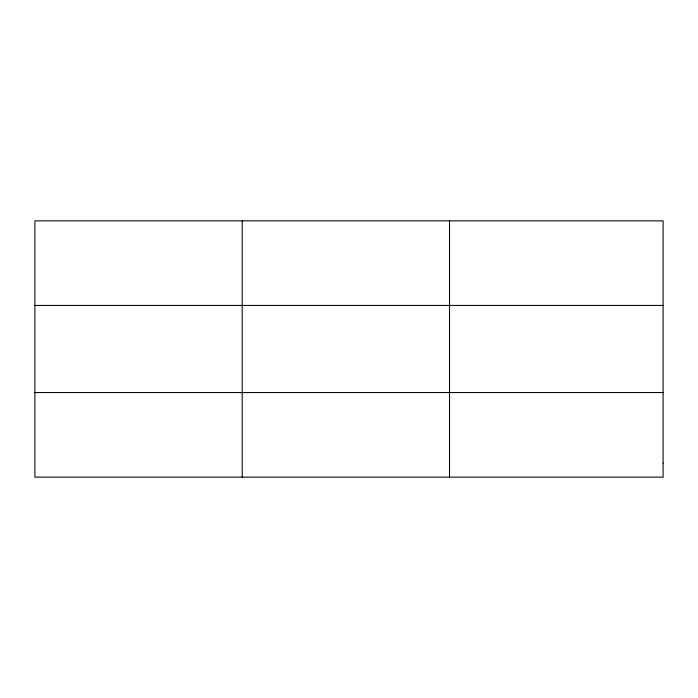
<?xml version="1.0" encoding="UTF-8"?>
<svg xmlns="http://www.w3.org/2000/svg" width="698" height="698" viewBox="0 0 698 698"><rect width="100%" height="100%" fill="white"/><g stroke="black" fill="none" stroke-linecap="round" stroke-linejoin="round"><path stroke-width="1.05" d="M242.206 220.865L242.206 477.135M449.512 220.865L449.512 477.135M34.9 305.436L663.1 305.436M34.9 392.564L663.1 392.564M663.1 463.044L663.1 477.135L34.9 477.135L34.9 220.865L663.1 220.865L663.1 463.044"/></g></svg>
